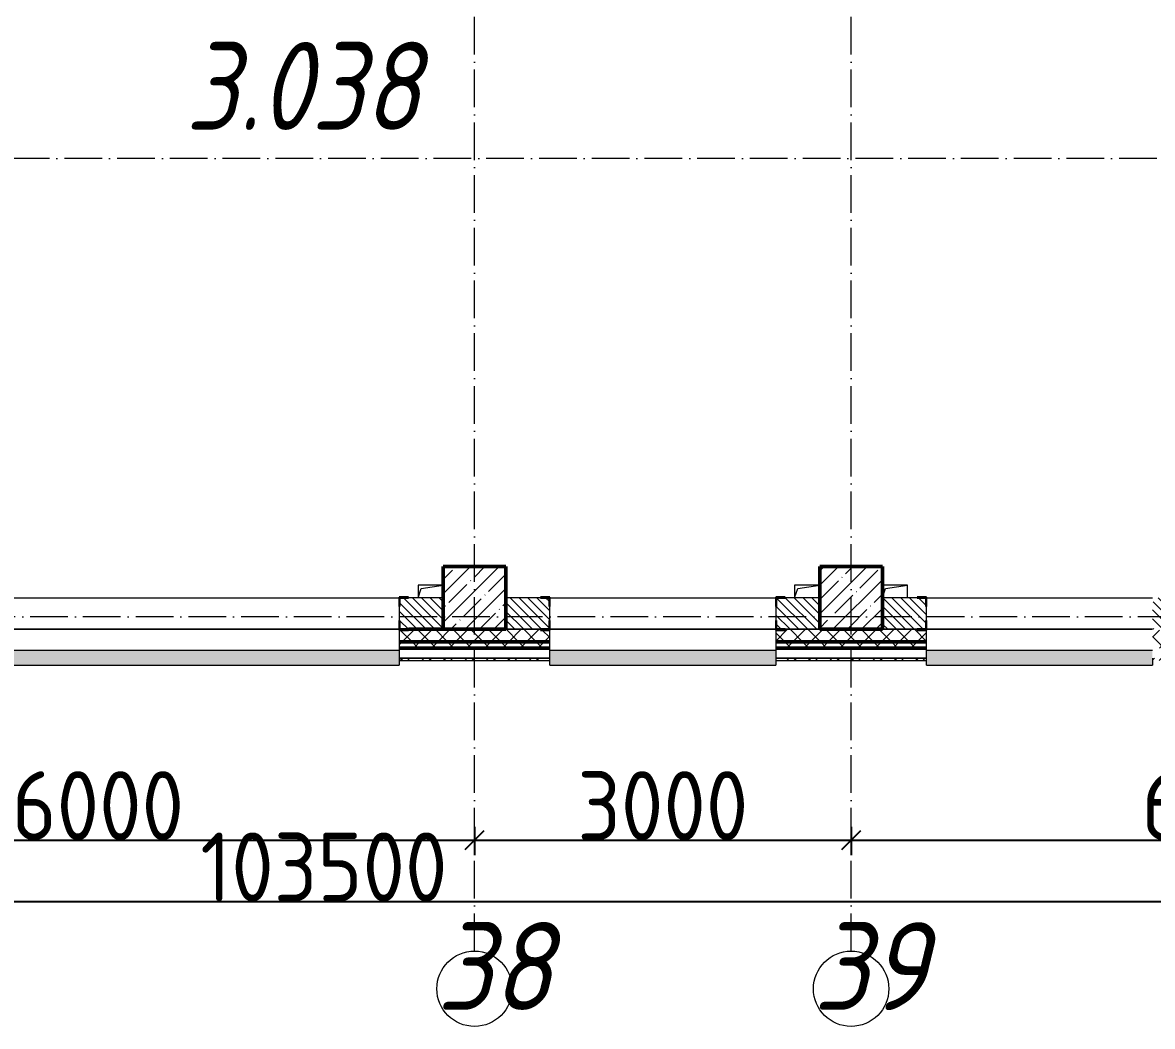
# Model space of a CAD drawing. Header units: millimetres. Extents: x -12989 to 629078, y -109036 to 555275.
# Drawn here: x 570510 to 579510, y -95598 to -87602 of the extents above; entities that cross this region are included whole.
import ezdxf

# ---------------------------------------------------------------- set-up
doc = ezdxf.new("R2010")
doc.units = ezdxf.units.MM
doc.linetypes.add('50_200_ШТРИХ_1Т_ш5_п1_п1_', pattern=[700, 500, -100, 0, -100])
for name, color, linetype, lineweight in [('A-____-____-DIMS', 7, 'Continuous', 9), ('A-GENM-____-MCUT', 7, 'Continuous', 25), ('A-GENM-____-OTLN', 7, 'Continuous', 9), ('A-GENM-____-OTLN-1', 7, 'Continuous', 25), ('A-GLAZ-____-OTLN', 7, 'Continuous', 9), ('A-WALL-____-MCUT-2', 7, 'Continuous', 50), ('A-WALL-____-MCUT-3', 7, 'Continuous', 9), ('A-WALL-____-OTLN', 7, 'Continuous', 9), ('A-WALL-____-PATT-1', 7, 'Continuous', 9), ('A-WALL-FNSH-MCUT-1', 7, 'Continuous', 9), ('S-COLS-____-MCUT', 7, 'Continuous', 50), ('S-COLS-____-OTLN', 7, 'Continuous', 9), ('S-GRID-____-IDEN', 7, 'Continuous', 9), ('S-GRID-____-OTLN-1', 7, '50_200_ШТРИХ_1Т_ш5_п1_п1_', 9), ('Марки помещений', 7, 'Continuous', 9)]:
    doc.layers.add(name, color=color, linetype=linetype, lineweight=lineweight)
doc.layers.add('A-GLAZ-____-OTLN-1', color=7, linetype='Continuous', lineweight=9, true_color=0xc0c0c0)
doc.styles.add('ISOCPEUR_I', font='isocpeui.ttf', dxfattribs={"width": 0.9, "height": 2.5})
doc.styles.add('ISOCPEUR_I_2', font='isocpeui.ttf', dxfattribs={"width": 0.85, "height": 2.3})
doc.styles.add('ISOCPEUR_I_9', font='isocpeui.ttf', dxfattribs={"width": 0.9, "height": 250})
doc.styles.add('СПДС', font='isocpeur.ttf', dxfattribs={"width": 0.9})
doc.dimstyles.new('ISO-2_5_0_9К_БОЛЬШОЙ_ОСИ', dxfattribs={"dimscale": 304.8, "dimtxt": 248.995294, "dimasz": 0.492126, "dimexe": 0.393701, "dimexo": 0, "dimgap": 0, "dimtad": 1, "dimdec": 0, "dimzin": 0, "dimdsep": 46, "dimtxsty": 'ISOCPEUR_I_9', "dimblk1": 'OBLIQUE', "dimblk2": 'OBLIQUE', "dimsah": 1, "dimcen": 0.09, "dimdle": 0.393701, "dimazin": 0, "dimtfac": 1, "dimtdec": 4, "dimtix": 1, "dimtmove": 0, "dimatfit": 3, "dimfxl": 1, "dimtvp": 1, "dimtolj": 1, "dimtzin": 0, "dimarcsym": 2})
pattern_1 = [(45, (523510.01, -90515.61), (-70.71068, 70.71068), []), (135, (523510.01, -90515.61), (-70.71068, -70.71068), [])]
pattern_2 = [(135, (523510.01, -90515.614), (-35.35534, -35.35534), [])]

# ---------------------------------------------------------------- blocks, each defined once
blk = doc.blocks.new('BSC_Колонна _Прямоугольная - 500х500-V64-АР1_План отверстий 3 этажа в осях 1-64_А-ГГ')
at = {"layer": 'S-COLS-____-OTLN'}
h = blk.add_hatch(dxfattribs=at)
h.set_pattern_fill('FP_101', color=256, style=0, pattern_type=2)
h.set_pattern_definition([(45, (-50600, 1668.96), (-114.04925, 114.04925), []), (45, (-50485.95, 1668.96), (-114.04925, 114.04925), [201.613, -40.323, 3.353, -36.97])])
h.paths.add_polyline_path([(-250, -250), (250, -250), (250, 250), (-250, 250)], flags=0)
at = {"layer": 'S-COLS-____-MCUT'}
for p, q in [((250, 250), (-250, 250)), ((-250, 250), (-250, -250)), ((250, -250), (250, 250)), ((-250, -250), (250, -250))]:
    blk.add_line(p, q, dxfattribs=at)
blk = doc.blocks.new('BSC_Колонна _Прямоугольная - 500х500-V66-АР1_План отверстий 3 этажа в осях 1-64_А-ГГ')
at = {"layer": 'S-COLS-____-OTLN'}
h = blk.add_hatch(dxfattribs=at)
h.set_pattern_fill('FP_103', color=256, style=0, pattern_type=2)
h.set_pattern_definition([(45, (-53600, 1668.96), (-114.04925, 114.04925), []), (45, (-53485.95, 1668.96), (-114.04925, 114.04925), [201.613, -40.323, 3.353, -36.97])])
h.paths.add_polyline_path([(-250, -250), (250, -250), (250, 250), (-250, 250)], flags=0)
at = {"layer": 'S-COLS-____-MCUT'}
for p, q in [((250, 250), (-250, 250)), ((-250, 250), (-250, -250)), ((250, -250), (250, 250)), ((-250, -250), (250, -250))]:
    blk.add_line(p, q, dxfattribs=at)
blk = doc.blocks.new('Фахверк_СКБ_Уголок - 250_2700-27497298-АР1_План отверстий 3 этажа в осях 1-64_А-ГГ')
at = {"layer": 'A-GENM-____-MCUT'}
for p, q in [((200, 181), (125, 181)), ((125, 181), (125, 106)), ((200, 175), (200, 181)), ((125, 106), (131, 106)), ((131, 106), (131, 175)), ((131, 175), (200, 175)), ((131, -6), (125, -6)), ((125, -6), (125, -81)), ((125, -81), (200, -81)), ((131, -75), (131, -6)), ((200, -75), (131, -75)), ((200, -81), (200, -75))]:
    blk.add_line(p, q, dxfattribs=at)
blk = doc.blocks.new('AR_Отверстие прямоугольное _в плите_ - AR_Отверстие прямоугольное _в плите_-V177-АР1_План отверстий 3 этажа в осях 1-64_А-ГГ')
at = {"layer": 'A-GENM-____-OTLN'}
for p, q in [((100, 50), (-100, 50)), ((-100, 50), (-100, -50)), ((-100, -50), (-75, 25)), ((-75, 25), (100, 50))]:
    blk.add_line(p, q, dxfattribs=at)
blk = doc.blocks.new('AR_Отверстие прямоугольное _в плите_ - AR_Отверстие прямоугольное _в плите_-30510712-АР1_План отверстий 3 этажа в осях 1-64_А-ГГ')
at = {"layer": 'A-GENM-____-OTLN'}
for p, q in [((100, 50), (-100, 50)), ((-100, -50), (-75, 25)), ((-75, 25), (100, 50)), ((100, -50), (100, 50))]:
    blk.add_line(p, q, dxfattribs=at)
blk = doc.blocks.new('Отлив_СКБ - Отлив витража_120_НВФ-31885688-АР1_План отверстий 3 этажа в осях 1-64_А-ГГ')
at = {"layer": 'A-GLAZ-____-OTLN-1'}
for points in [[(4275.3, -2), (4800, -2), (4800, 0), (0, 0), (0, -2), (740.4, -2)], [(4275.3, -120), (4800, -120), (4800, -2), (0, -2), (0, -120), (740.4, -120)]]:
    blk.add_hatch(color=256, dxfattribs=at).paths.add_polyline_path(points, flags=0)
at = {"layer": 'A-GLAZ-____-OTLN'}
for p, q in [((0, 0), (4800, 0)), ((4800, -2), (0, -2)), ((0, -120), (0, -83)), ((4800, -83), (4800, -120)), ((0, -120), (4800, -120))]:
    blk.add_line(p, q, dxfattribs=at)
blk = doc.blocks.new('Отлив_СКБ - Отлив витража_120_НВФ-31885687-АР1_План отверстий 3 этажа в осях 1-64_А-ГГ')
at = {"layer": 'A-GLAZ-____-OTLN-1'}
for points in [[(0, 0), (0, -2), (1800, -2), (1800, 0), (534.2, 0)], [(0, -2), (0, -120), (1800, -120), (1800, -2), (534.2, -2)]]:
    blk.add_hatch(color=256, dxfattribs=at).paths.add_polyline_path(points, flags=0)
at = {"layer": 'A-GLAZ-____-OTLN'}
for p, q in [((0, 0), (1800, 0)), ((1800, -2), (0, -2)), ((0, -120), (0, -83)), ((1800, -83), (1800, -120)), ((0, -120), (1800, -120))]:
    blk.add_line(p, q, dxfattribs=at)
blk = doc.blocks.new('Отлив_СКБ - Отлив витража_120_НВФ-V214-АР1_План отверстий 3 этажа в осях 1-64_А-ГГ')
at = {"layer": 'A-GLAZ-____-OTLN-1'}
for points in [[(0, -2), (1800, -2), (1800, 0), (0, 0)], [(730.8, -120), (1800, -120), (1800, -2), (0, -2), (0, -120)]]:
    blk.add_hatch(color=256, dxfattribs=at).paths.add_polyline_path(points, flags=0)
at = {"layer": 'A-GLAZ-____-OTLN'}
for p, q in [((0, 0), (1800, 0)), ((1800, -2), (0, -2)), ((0, -120), (0, -83)), ((1800, -63), (1800, -120)), ((0, -120), (1800, -120))]:
    blk.add_line(p, q, dxfattribs=at)
blk = doc.blocks.new('Ось сетки - Круг_Ø6_00__ISO-2_5_0_9K_-25732049-АР1_План отверстий 3 этажа в осях 1-64_А-ГГ')
at = {"layer": 'S-GRID-____-IDEN'}
blk.add_circle((0, 0), 3, dxfattribs=at)
blk = doc.blocks.new('_Oblique')
at = {"color": 0, "linetype": 'ByBlock', "lineweight": -2}
blk.add_line((-0.5, -0.5), (0.5, 0.5), dxfattribs=at)
blk = doc.blocks.new('*D2920')
at = {"layer": 'A-____-____-DIMS', "color": 0, "lineweight": -2, "transparency": 16777216}
for p, q in [((328370.7, -90355.9), (328370.7, -90582)), ((334370.7, -90355.9), (334370.7, -90582)), ((328250.7, -90462), (334490.7, -90462))]:
    blk.add_line(p, q, dxfattribs=at)
at = {"layer": 'Defpoints', "color": 0, "transparency": 16777216}
for p in [(328370.7, -90355.9), (334370.7, -90355.9), (334370.7, -90462)]:
    blk.add_point(p, dxfattribs=at)
at = {"layer": 'A-____-____-DIMS', "color": 0, "lineweight": -2, "transparency": 16777216, "xscale": 150, "yscale": 150, "zscale": 150, "rotation": 180}
blk.add_blockref('_Oblique', (328370.7, -90462), dxfattribs=at)
at = {"layer": 'A-____-____-DIMS', "color": 0, "lineweight": -2, "transparency": 16777216, "xscale": 150, "yscale": 150, "zscale": 150}
blk.add_blockref('_Oblique', (334370.7, -90462), dxfattribs=at)
at = {"layer": 'A-____-____-DIMS', "color": 0, "transparency": 16777216, "insert": (331370.7, -90187.7), "char_height": 548.64, "attachment_point": 5, "style": 'СПДС'}
blk.add_mtext('\\A1;6000', dxfattribs=at)
blk = doc.blocks.new('*D2921')
at = {"layer": 'A-____-____-DIMS', "color": 0, "lineweight": -2, "transparency": 16777216}
for p, q in [((334370.7, -90355.9), (334370.7, -90582)), ((337370.7, -90355.9), (337370.7, -90582)), ((334250.7, -90462), (337490.7, -90462))]:
    blk.add_line(p, q, dxfattribs=at)
at = {"layer": 'Defpoints', "color": 0, "transparency": 16777216}
for p in [(334370.7, -90355.9), (337370.7, -90355.9), (337370.7, -90462)]:
    blk.add_point(p, dxfattribs=at)
at = {"layer": 'A-____-____-DIMS', "color": 0, "lineweight": -2, "transparency": 16777216, "xscale": 150, "yscale": 150, "zscale": 150, "rotation": 180}
blk.add_blockref('_Oblique', (334370.7, -90462), dxfattribs=at)
at = {"layer": 'A-____-____-DIMS', "color": 0, "lineweight": -2, "transparency": 16777216, "xscale": 150, "yscale": 150, "zscale": 150}
blk.add_blockref('_Oblique', (337370.7, -90462), dxfattribs=at)
at = {"layer": 'A-____-____-DIMS', "color": 0, "transparency": 16777216, "insert": (335870.7, -90187.7), "char_height": 548.64, "attachment_point": 5, "style": 'СПДС'}
blk.add_mtext('\\A1;3000', dxfattribs=at)
blk = doc.blocks.new('*D2922')
at = {"layer": 'A-____-____-DIMS', "color": 0, "lineweight": -2, "transparency": 16777216}
for p, q in [((337370.7, -90355.9), (337370.7, -90582)), ((343370.7, -90355.9), (343370.7, -90582)), ((337250.7, -90462), (343490.7, -90462))]:
    blk.add_line(p, q, dxfattribs=at)
at = {"layer": 'Defpoints', "color": 0, "transparency": 16777216}
for p in [(337370.7, -90355.9), (343370.7, -90355.9), (343370.7, -90462)]:
    blk.add_point(p, dxfattribs=at)
at = {"layer": 'A-____-____-DIMS', "color": 0, "lineweight": -2, "transparency": 16777216, "xscale": 150, "yscale": 150, "zscale": 150, "rotation": 180}
blk.add_blockref('_Oblique', (337370.7, -90462), dxfattribs=at)
at = {"layer": 'A-____-____-DIMS', "color": 0, "lineweight": -2, "transparency": 16777216, "xscale": 150, "yscale": 150, "zscale": 150}
blk.add_blockref('_Oblique', (343370.7, -90462), dxfattribs=at)
at = {"layer": 'A-____-____-DIMS', "color": 0, "transparency": 16777216, "insert": (340370.7, -90187.7), "char_height": 548.64, "attachment_point": 5, "style": 'СПДС'}
blk.add_mtext('\\A1;6000', dxfattribs=at)
blk = doc.blocks.new('*D2935')
at = {"layer": 'A-____-____-DIMS', "color": 0, "lineweight": -2, "transparency": 16777216}
for p, q in [((281420.7, -90844.1), (281420.7, -91070.2)), ((384920.7, -90844.1), (384920.7, -91070.2)), ((281300.7, -90950.2), (385040.7, -90950.2))]:
    blk.add_line(p, q, dxfattribs=at)
at = {"layer": 'Defpoints', "color": 0, "transparency": 16777216}
for p in [(281420.7, -90844.1), (384920.7, -90844.1), (384920.7, -90950.2)]:
    blk.add_point(p, dxfattribs=at)
at = {"layer": 'A-____-____-DIMS', "color": 0, "lineweight": -2, "transparency": 16777216, "xscale": 150, "yscale": 150, "zscale": 150, "rotation": 180}
blk.add_blockref('_Oblique', (281420.7, -90950.2), dxfattribs=at)
at = {"layer": 'A-____-____-DIMS', "color": 0, "lineweight": -2, "transparency": 16777216, "xscale": 150, "yscale": 150, "zscale": 150}
blk.add_blockref('_Oblique', (384920.7, -90950.2), dxfattribs=at)
at = {"layer": 'A-____-____-DIMS', "color": 0, "transparency": 16777216, "insert": (333170.7, -90675.9), "char_height": 548.64, "attachment_point": 5, "style": 'СПДС'}
blk.add_mtext('\\A1;103500', dxfattribs=at)
blk = doc.blocks.new('3эт')
at = {"layer": 'S-GRID-____-OTLN-1', "color": 251, "ltscale": 0.6, "true_color": 0x636466}
for p, q in [((334370.7, -91346.1), (334370.7, -76712.9)), ((337370.7, -91346.1), (337370.7, -76712.9)), ((387697.2, -85032.4), (279101.9, -85032.4)), ((387845.1, -88682.4), (279101.9, -88682.4))]:
    blk.add_line(p, q, dxfattribs=at)
at = {"layer": 'S-GRID-____-IDEN', "char_height": 700, "width": 404.05, "attachment_point": 1, "style": 'ISOCPEUR_I'}
for s, insert in [('38', (334068.6, -91116.3)), ('39', (337068.6, -91116.3))]:
    blk.add_mtext(s, dxfattribs=dict(at, insert=insert))
at = {"layer": 'A-____-____-DIMS'}
for base, p1, p2, override, picture, middle in [((334370.7, -90462), (328370.7, -90355.9), (334370.7, -90355.9), {"dimtxt": 1.8, "dimpost": '<>', "dimtxsty": 'СПДС', "dimfxl": 6000}, '*D2920', (331370.7, -90187.7)), ((337370.7, -90462), (334370.7, -90355.9), (337370.7, -90355.9), {"dimtxt": 1.8, "dimpost": '<>', "dimtxsty": 'СПДС', "dimfxl": 3000}, '*D2921', (335870.7, -90187.7)), ((343370.7, -90462), (337370.7, -90355.9), (343370.7, -90355.9), {"dimtxt": 1.8, "dimpost": '<>', "dimtxsty": 'СПДС', "dimfxl": 6000}, '*D2922', (340370.7, -90187.7)), ((384920.7, -90950.2), (281420.7, -90844.1), (384920.7, -90844.1), {"dimtxt": 1.8, "dimpost": '<>', "dimtxsty": 'СПДС', "dimfxl": 103500}, '*D2935', (333170.7, -90675.9))]:
    dim = blk.add_linear_dim(base=base, p1=p1, p2=p2, dimstyle='ISO-2_5_0_9К_БОЛЬШОЙ_ОСИ', override=override, dxfattribs=at)
    dim.commit()
    dim.dimension.update_dxf_attribs({"geometry": picture, "text_midpoint": middle})

msp = doc.modelspace()

# ---------------------------------------------------------------- hatches: boundary and pattern name
at = {"layer": 'A-WALL-____-PATT-1'}
h = msp.add_hatch(dxfattribs=at)
h.set_pattern_fill('FP_6', color=256, style=0, pattern_type=2)
h.set_pattern_definition(pattern_2)
h.paths.add_polyline_path([(573516.0077, -92434.5723), (573860.0077, -92434.5723), (573860.0077, -92184.5723), (573516.0077, -92184.5723), (573516.0077, -92253.5723), (573510.0077, -92253.5723), (573510.0077, -92365.5723), (573516.0077, -92365.5723), (573516.0077, -92430.2866)], flags=0)
h.paths.add_polyline_path([(568566.6701, -92434.5723), (568704.0077, -92434.5723), (568704.0077, -92365.5723), (568710.0077, -92365.5723), (568710.0077, -92253.5723), (568704.0077, -92253.5723), (568704.0077, -92184.5723), (568360.0077, -92184.5723), (568360.0077, -92434.5723)], flags=0)
h = msp.add_hatch(dxfattribs=at)
h.set_pattern_fill('FP_6', color=256, style=0, pattern_type=2)
h.set_pattern_definition(pattern_2)
h.paths.add_polyline_path([(576520.2594, -92434.5723), (576860.0077, -92434.5723), (576860.0077, -92184.5723), (576516.0077, -92184.5723), (576516.0077, -92253.5723), (576510.0077, -92253.5723), (576510.0077, -92365.5723), (576516.0077, -92365.5723), (576516.0077, -92434.5723)], flags=0)
h.paths.add_polyline_path([(574635.0077, -92434.5723), (574704.0077, -92434.5723), (574704.0077, -92365.5723), (574710.0077, -92365.5723), (574710.0077, -92253.5723), (574704.0077, -92253.5723), (574704.0077, -92184.5723), (574360.0077, -92184.5723), (574360.0077, -92434.5723)], flags=0)
h = msp.add_hatch(dxfattribs=at)
h.set_pattern_fill('FP_6', color=256, style=0, pattern_type=2)
h.set_pattern_definition(pattern_2)
h.paths.add_polyline_path([(582516.0077, -92434.5723), (582860.0077, -92434.5723), (582860.0077, -92184.5723), (582516.0077, -92184.5723), (582516.0077, -92253.5723), (582510.0077, -92253.5723), (582510.0077, -92365.5723), (582516.0077, -92365.5723), (582516.0077, -92430.2866)], flags=0)
h.paths.add_polyline_path([(580635.0077, -92434.5723), (580704.0077, -92434.5723), (580704.0077, -92365.5723), (580710.0077, -92365.5723), (580710.0077, -92253.5723), (580704.0077, -92253.5723), (580704.0077, -92184.5723), (579516.0077, -92184.5723), (579516.0077, -92253.5723), (579510.0077, -92253.5723), (579510.0077, -92365.5723), (579516.0077, -92365.5723), (579516.0077, -92434.5723), (580055.188, -92434.5723)], flags=0)
h.paths.add_polyline_path([(577635.0077, -92434.5723), (577704.0077, -92434.5723), (577704.0077, -92365.5723), (577710.0077, -92365.5723), (577710.0077, -92253.5723), (577704.0077, -92253.5723), (577704.0077, -92184.5723), (577360.0077, -92184.5723), (577360.0077, -92434.5723), (577403.9915, -92434.5723)], flags=0)
h = msp.add_hatch(dxfattribs=at)
h.set_pattern_fill('FP_1', color=256, style=0, pattern_type=2)
h.set_pattern_definition(pattern_1)
h.paths.add_polyline_path([(624260.0077, -92534.5723), (624760.0077, -92534.5723), (624760.0077, -92434.5723), (615735.0077, -92434.5723), (615735.0077, -92440.5723), (615660.0077, -92440.5723), (615660.0077, -92534.5723), (624241.7952, -92534.5723)], flags=0)
h.paths.add_polyline_path([(612753.2773, -92534.5723), (613860.0077, -92534.5723), (613860.0077, -92440.5723), (613785.0077, -92440.5723), (613785.0077, -92434.5723), (605910.0077, -92434.5723), (605910.0077, -92534.5723), (612510.0077, -92534.5723)], flags=0)
h.paths.add_polyline_path([(604910.0077, -92534.5723), (604910.0077, -92434.5723), (603785.0077, -92434.5723), (603785.0077, -92440.5723), (603710.0077, -92440.5723), (603710.0077, -92534.5723), (604799.688, -92534.5723)], flags=0)
h.paths.add_polyline_path([(601910.0077, -92534.5723), (601910.0077, -92440.5723), (601835.0077, -92440.5723), (601835.0077, -92434.5723), (600785.0077, -92434.5723), (600785.0077, -92440.5723), (600710.0077, -92440.5723), (600710.0077, -92534.5723), (601264.7594, -92534.5723)], flags=0)
h.paths.add_polyline_path([(598910.0077, -92534.5723), (598910.0077, -92434.5723), (597785.0077, -92434.5723), (597785.0077, -92440.5723), (597710.0077, -92440.5723), (597710.0077, -92534.5723), (597785.0077, -92534.5723)], flags=0)
h.paths.add_polyline_path([(594510.0077, -92534.5723), (595910.0077, -92534.5723), (595910.0077, -92434.5723), (594585.0077, -92434.5723), (594585.0077, -92440.5723), (594510.0077, -92440.5723)], flags=0)
h.paths.add_polyline_path([(592427.438, -92534.5723), (592710.0077, -92534.5723), (592710.0077, -92440.5723), (592635.0077, -92440.5723), (592635.0077, -92434.5723), (591585.0077, -92434.5723), (591585.0077, -92440.5723), (591510.0077, -92440.5723), (591510.0077, -92534.5723), (591543.7058, -92534.5723)], flags=0)
h.paths.add_polyline_path([(589710.0077, -92534.5723), (589710.0077, -92434.5723), (588585.0077, -92434.5723), (588585.0077, -92440.5723), (588510.0077, -92440.5723), (588510.0077, -92534.5723), (588585.0077, -92534.5723)], flags=0)
h.paths.add_polyline_path([(586360.0077, -92534.5723), (586710.0077, -92534.5723), (586710.0077, -92440.5723), (586635.0077, -92440.5723), (586635.0077, -92434.5723), (585585.0077, -92434.5723), (585585.0077, -92440.5723), (585510.0077, -92440.5723), (585510.0077, -92534.5723), (586241.313, -92534.5723)], flags=0)
h.paths.add_polyline_path([(583710.0077, -92534.5723), (583710.0077, -92440.5723), (583635.0077, -92440.5723), (583635.0077, -92434.5723), (582585.0077, -92434.5723), (582585.0077, -92440.5723), (582510.0077, -92440.5723), (582510.0077, -92534.5723), (583590.1165, -92534.5723)], flags=0)
h.paths.add_polyline_path([(580710.0077, -92534.5723), (580710.0077, -92440.5723), (580635.0077, -92440.5723), (580635.0077, -92434.5723), (579585.0077, -92434.5723), (579585.0077, -92440.5723), (579510.0077, -92440.5723), (579510.0077, -92534.5723), (580055.188, -92534.5723)], flags=0)
h.paths.add_polyline_path([(576520.2594, -92534.5723), (577710.0077, -92534.5723), (577710.0077, -92440.5723), (577635.0077, -92440.5723), (577635.0077, -92434.5723), (576585.0077, -92434.5723), (576585.0077, -92440.5723), (576510.0077, -92440.5723), (576510.0077, -92534.5723), (576516.0077, -92534.5723)], flags=0)
h.paths.add_polyline_path([(573510.0077, -92534.5723), (574710.0077, -92534.5723), (574710.0077, -92440.5723), (574635.0077, -92440.5723), (574635.0077, -92434.5723), (573585.0077, -92434.5723), (573585.0077, -92440.5723), (573510.0077, -92440.5723)], flags=0)
h.paths.add_polyline_path([(568566.6701, -92534.5723), (568710.0077, -92534.5723), (568710.0077, -92440.5723), (568635.0077, -92440.5723), (568635.0077, -92434.5723), (567585.0077, -92434.5723), (567585.0077, -92440.5723), (567510.0077, -92440.5723), (567510.0077, -92534.5723), (568360.0077, -92534.5723)], flags=0)
h.paths.add_polyline_path([(565710.0077, -92534.5723), (565710.0077, -92440.5723), (565635.0077, -92440.5723), (565635.0077, -92434.5723), (564585.0077, -92434.5723), (564585.0077, -92440.5723), (564510.0077, -92440.5723), (564510.0077, -92534.5723), (565704.0077, -92534.5723)], flags=0)
h.paths.add_polyline_path([(562380.5451, -92534.5723), (562710.0077, -92534.5723), (562710.0077, -92440.5723), (562635.0077, -92439.9295), (562635.0077, -92434.5723), (561310.0077, -92434.5723), (561310.0077, -92534.5723)], flags=0)
h.paths.add_polyline_path([(558845.6165, -92534.5723), (559510.0077, -92534.5723), (559510.0077, -92440.5723), (559435.0077, -92440.5723), (559435.0077, -92434.5723), (558310.0077, -92434.5723), (558310.0077, -92534.5723)], flags=0)
h.paths.add_polyline_path([(556510.0077, -92534.5723), (556510.0077, -92440.5723), (556435.0077, -92440.5723), (556435.0077, -92434.5723), (555385.0077, -92434.5723), (555385.0077, -92440.5723), (555310.0077, -92440.5723), (555310.6879, -92534.5723), (556504.0077, -92534.5723)], flags=0)
h.paths.add_polyline_path([(553510.0077, -92534.5723), (553510.0077, -92440.5723), (553435.0077, -92440.5723), (553435.0077, -92434.5723), (552310.0077, -92434.5723), (552310.0077, -92534.5723), (552659.4915, -92534.5723)], flags=0)
h.paths.add_polyline_path([(550510.0077, -92534.5723), (550510.0077, -92440.5723), (550435.0077, -92440.5723), (550435.0077, -92434.5723), (549310.0077, -92434.5723), (549310.0077, -92534.5723), (550008.2951, -92534.5723)], flags=0)
h.paths.add_polyline_path([(547510.0077, -92534.5723), (547510.0077, -92440.5723), (547435.0077, -92440.5723), (547435.0077, -92434.5723), (546385.0077, -92434.5723), (546385.0077, -92440.5723), (546310.0077, -92440.5723), (546310.0077, -92534.5723), (546473.3665, -92534.5723)], flags=0)
h.paths.add_polyline_path([(537636.0451, -92534.5723), (538510.0077, -92534.5723), (538510.0077, -92440.5723), (538435.0077, -92440.5723), (538435.0077, -92434.5723), (537385.0077, -92434.5723), (537385.0077, -92440.5723), (537310.0077, -92440.5723), (537310.0077, -92534.5723)], flags=0)
h.paths.add_polyline_path([(535868.5808, -92534.5723), (536310.0077, -92534.5723), (536310.0077, -92440.5723), (536235.0077, -92440.5723), (536235.0077, -92434.5723), (530985.0077, -92434.5723), (530985.0077, -92440.5723), (530910.0077, -92440.5723), (530910.0077, -92534.5723), (534410.0077, -92534.5723)], flags=0)
h.paths.add_polyline_path([(528798.7236, -92534.5723), (529910.0077, -92534.5723), (529910.0077, -92440.5723), (529835.0077, -92440.5723), (529835.0077, -92434.5723), (521060.0077, -92434.5723), (521060.0077, -92534.5723), (527031.2593, -92534.5723)], flags=0)
h = msp.add_hatch(dxfattribs=at)
h.set_pattern_fill('FP_1', color=256, style=0, pattern_type=2)
h.set_pattern_definition(pattern_1)
h.paths.add_polyline_path([(624760.0077, -92584.5723), (624860.0077, -92584.5723), (624860.0077, -92534.5723), (615660.0077, -92534.5723), (615660.0077, -92584.5723), (624241.7952, -92584.5723)], flags=0)
h.paths.add_polyline_path([(612753.2773, -92584.5723), (613860.0077, -92584.5723), (613860.0077, -92534.5723), (605910.0077, -92534.5723), (605910.0077, -92584.5723), (611869.5451, -92584.5723)], flags=0)
h.paths.add_polyline_path([(604799.688, -92584.5723), (604910.0077, -92584.5723), (604910.0077, -92534.5723), (603710.0077, -92534.5723), (603710.0077, -92584.5723), (603915.9558, -92584.5723)], flags=0)
h.paths.add_polyline_path([(600710.0077, -92584.5723), (601910.0077, -92584.5723), (601910.0077, -92534.5723), (600710.0077, -92534.5723)], flags=0)
h.paths.add_polyline_path([(597729.8308, -92584.5723), (598910.0077, -92584.5723), (598910.0077, -92534.5723), (597710.0077, -92534.5723), (597710.0077, -92584.5723)], flags=0)
h.paths.add_polyline_path([(595910.0077, -92584.5723), (595910.0077, -92534.5723), (594510.0077, -92534.5723), (594510.0077, -92584.5723), (595078.6344, -92584.5723)], flags=0)
h.paths.add_polyline_path([(592710.0077, -92584.5723), (592710.0077, -92534.5723), (591510.0077, -92534.5723), (591510.0077, -92584.5723), (592427.438, -92584.5723)], flags=0)
h.paths.add_polyline_path([(589710.0077, -92584.5723), (589710.0077, -92534.5723), (588510.0077, -92534.5723), (588510.0077, -92584.5723)], flags=0)
h.paths.add_polyline_path([(586710.0077, -92584.5723), (586710.0077, -92534.5723), (585510.0077, -92534.5723), (585510.0077, -92584.5723), (586241.313, -92584.5723)], flags=0)
h.paths.add_polyline_path([(582510.0077, -92584.5723), (583710.0077, -92584.5723), (583710.0077, -92534.5723), (582510.0077, -92534.5723)], flags=0)
h.paths.add_polyline_path([(579510.0077, -92584.5723), (580710.0077, -92584.5723), (580710.0077, -92534.5723), (579510.0077, -92534.5723)], flags=0)
h.paths.add_polyline_path([(576520.2594, -92584.5723), (577710.0077, -92584.5723), (577710.0077, -92534.5723), (576510.0077, -92534.5723), (576510.0077, -92584.5723)], flags=0)
h.paths.add_polyline_path([(574710.0077, -92584.5723), (574710.0077, -92534.5723), (573510.0077, -92534.5723), (573510.0077, -92584.5723), (573869.063, -92584.5723)], flags=0)
h.paths.add_polyline_path([(568566.6701, -92584.5723), (568710.0077, -92584.5723), (568710.0077, -92534.5723), (567510.0077, -92534.5723), (567510.0077, -92584.5723), (567682.938, -92584.5723)], flags=0)
h.paths.add_polyline_path([(565710.0077, -92584.5723), (565710.0077, -92534.5723), (564510.0077, -92534.5723), (564510.0077, -92584.5723), (565031.7415, -92584.5723)], flags=0)
h.paths.add_polyline_path([(562380.5451, -92584.5723), (562710.0077, -92584.5723), (562710.0077, -92534.5723), (561310.0077, -92534.5723), (561310.0077, -92584.5723)], flags=0)
h.paths.add_polyline_path([(559510.0077, -92584.5723), (559510.0077, -92534.5723), (558310.0077, -92534.5723), (558310.0077, -92584.5723), (558845.6165, -92584.5723)], flags=0)
h.paths.add_polyline_path([(556510.0077, -92584.5723), (556510.0077, -92534.5723), (555310.0077, -92534.5723), (555310.6879, -92584.5723)], flags=0)
h.paths.add_polyline_path([(553510.0077, -92584.5723), (553510.0077, -92534.5723), (552310.0077, -92534.5723), (552310.0077, -92584.5723), (552659.4915, -92584.5723)], flags=0)
h.paths.add_polyline_path([(550510.0077, -92584.5723), (550510.0077, -92534.5723), (549310.0077, -92534.5723), (549310.0077, -92584.5723), (550008.2951, -92584.5723)], flags=0)
h.paths.add_polyline_path([(546473.3665, -92584.5723), (547510.0077, -92584.5723), (547510.0077, -92534.5723), (546310.0077, -92534.5723), (546310.0077, -92584.5723)], flags=0)
h.paths.add_polyline_path([(537310.0077, -92584.5723), (538510.0077, -92584.5723), (538510.0077, -92534.5723), (537310.0077, -92534.5723)], flags=0)
h.paths.add_polyline_path([(536310.0077, -92584.5723), (536310.0077, -92534.5723), (530910.0077, -92534.5723), (530910.0077, -92584.5723), (535868.5808, -92584.5723)], flags=0)
h.paths.add_polyline_path([(529682.4558, -92584.5723), (529910.0077, -92584.5723), (529910.0077, -92534.5723), (520960.0077, -92534.5723), (520960.0077, -92584.5723), (528798.7236, -92584.5723)], flags=0)
h = msp.add_hatch(dxfattribs=at)
h.set_pattern_fill('FP_3', color=256, style=0, pattern_type=2)
h.set_pattern_definition([(45, (523510.01, -90515.61), (-85.53659, 85.53659), []), (45, (523567.03, -90515.61), (-85.53659, 85.53659), [])])
h.paths.add_polyline_path([(595078.6344, -92684.5723), (595375.0077, -92684.5723), (595375.0077, -92664.5723), (594511.0077, -92664.5723), (594511.0077, -92684.5723)], flags=0)
h.paths.add_polyline_path([(592710.0077, -92684.5723), (592710.0077, -92664.5723), (591510.0077, -92664.5723), (591510.0077, -92684.5723), (592427.438, -92684.5723)], flags=0)
h.paths.add_polyline_path([(589710.0077, -92684.5723), (589710.0077, -92664.5723), (588510.0077, -92664.5723), (588510.0077, -92684.5723)], flags=0)
h.paths.add_polyline_path([(586241.313, -92684.5723), (586710.0077, -92684.5723), (586710.0077, -92664.5723), (585511.0077, -92664.5723), (585511.0077, -92684.5723)], flags=0)
h.paths.add_polyline_path([(582510.0077, -92684.5723), (583710.0077, -92684.5723), (583710.0077, -92664.5723), (582510.0077, -92664.5723)], flags=0)
h.paths.add_polyline_path([(580055.188, -92684.5723), (580710.0077, -92684.5723), (580710.0077, -92664.5723), (579511.0077, -92664.5723), (579511.0077, -92684.5723)], flags=0)
h.paths.add_polyline_path([(577710.0077, -92684.5723), (577710.0077, -92664.5723), (576510.0077, -92664.5723), (576510.0077, -92684.5723), (577403.9915, -92684.5723)], flags=0)
h.paths.add_polyline_path([(574710.0077, -92684.5723), (574710.0077, -92664.5723), (573510.0077, -92664.5723), (573510.0077, -92684.5723), (573869.063, -92684.5723)], flags=0)
h.paths.add_polyline_path([(568566.6701, -92684.5723), (568710.0077, -92684.5723), (568710.0077, -92664.5723), (567510.0077, -92664.5723), (567510.0077, -92684.5723), (567682.938, -92684.5723)], flags=0)
h.paths.add_polyline_path([(564510.0077, -92684.5723), (565710.0077, -92684.5723), (565710.0077, -92664.5723), (564510.0077, -92664.5723)], flags=0)
h.paths.add_polyline_path([(561845.0077, -92684.5723), (562710.0077, -92684.5723), (562710.0077, -92664.5723), (561845.0077, -92664.5723)], flags=0)

# ---------------------------------------------------------------- linework, layer by layer
at = {"layer": 'A-WALL-____-MCUT-2'}
for p, q in [((573860.0077, -92434.5723), (573585.0077, -92434.5723)), ((573585.0077, -92434.5723), (573860.0077, -92434.5723)), ((573510.0077, -92534.5723), (574710.0077, -92534.5723)), ((573510.0077, -92584.5723), (574710.0077, -92584.5723)), ((576510.0077, -92534.5723), (577710.0077, -92534.5723)), ((576510.0077, -92584.5723), (577710.0077, -92584.5723))]:
    msp.add_line(p, q, dxfattribs=at)
at = {"layer": 'A-WALL-____-MCUT-3'}
for p, q in [((573860.0077, -92184.5723), (573585.0077, -92184.5723)), ((574635.0077, -92184.5723), (574360.0077, -92184.5723)), ((576860.0077, -92184.5723), (576585.0077, -92184.5723)), ((577635.0077, -92184.5723), (577360.0077, -92184.5723)), ((573510.0077, -92253.5723), (573510.0077, -92365.5723)), ((574710.0077, -92365.5723), (574710.0077, -92253.5723)), ((576510.0077, -92253.5723), (576510.0077, -92365.5723)), ((577710.0077, -92365.5723), (577710.0077, -92253.5723)), ((573510.0077, -92440.5723), (573510.0077, -92664.5723)), ((574635.0077, -92434.5723), (574360.0077, -92434.5723)), ((574360.0077, -92434.5723), (574635.0077, -92434.5723)), ((574710.0077, -92664.5723), (574710.0077, -92440.5723)), ((576510.0077, -92440.5723), (576510.0077, -92664.5723)), ((576860.0077, -92434.5723), (576585.0077, -92434.5723)), ((576585.0077, -92434.5723), (576860.0077, -92434.5723)), ((577635.0077, -92434.5723), (577360.0077, -92434.5723)), ((577360.0077, -92434.5723), (577635.0077, -92434.5723)), ((577710.0077, -92664.5723), (577710.0077, -92440.5723)), ((573510.0077, -92664.5723), (574710.0077, -92664.5723)), ((576510.0077, -92664.5723), (577710.0077, -92664.5723))]:
    msp.add_line(p, q, dxfattribs=at)
at = {"layer": 'A-WALL-____-OTLN'}
for p, q in [((568710.0077, -92184.5723), (573510.0077, -92184.5723)), ((574710.0077, -92184.5723), (576510.0077, -92184.5723)), ((577710.0077, -92184.5723), (579510.0077, -92184.5723)), ((568710.0077, -92434.5723), (573510.0077, -92434.5723)), ((573510.0077, -92434.5723), (568710.0077, -92434.5723)), ((574710.0077, -92434.5723), (576510.0077, -92434.5723)), ((576510.0077, -92434.5723), (574710.0077, -92434.5723)), ((577710.0077, -92434.5723), (579510.0077, -92434.5723)), ((579510.0077, -92434.5723), (577710.0077, -92434.5723))]:
    msp.add_line(p, q, dxfattribs=at)
at = {"layer": 'A-WALL-FNSH-MCUT-1'}
for p, q in [((574710.0077, -92664.5723), (573510.0077, -92664.5723)), ((573510.0077, -92664.5723), (573510.0077, -92684.5723)), ((573510.0077, -92684.5723), (574710.0077, -92684.5723)), ((574710.0077, -92684.5723), (574710.0077, -92664.5723)), ((577710.0077, -92664.5723), (576510.0077, -92664.5723)), ((576510.0077, -92664.5723), (576510.0077, -92684.5723)), ((576510.0077, -92684.5723), (577710.0077, -92684.5723)), ((577710.0077, -92684.5723), (577710.0077, -92664.5723))]:
    msp.add_line(p, q, dxfattribs=at)

# ---------------------------------------------------------------- block references
msp.add_blockref('3эт', (239739.3002, -3652.1582))
at = {"layer": 'A-GENM-____-OTLN'}
for name, p in [('AR_Отверстие прямоугольное _в плите_ - AR_Отверстие прямоугольное _в плите_-V177-АР1_План отверстий 3 этажа в осях 1-64_А-ГГ', (573760.0077, -92134.5723)), ('AR_Отверстие прямоугольное _в плите_ - AR_Отверстие прямоугольное _в плите_-V177-АР1_План отверстий 3 этажа в осях 1-64_А-ГГ', (576760.0077, -92134.5723)), ('AR_Отверстие прямоугольное _в плите_ - AR_Отверстие прямоугольное _в плите_-30510712-АР1_План отверстий 3 этажа в осях 1-64_А-ГГ', (577460.0077, -92134.5723))]:
    msp.add_blockref(name, p, dxfattribs=at)
at = {"layer": 'A-GENM-____-OTLN-1'}
for p in [(573385.0077, -92359.5723), (576385.0077, -92359.5723)]:
    msp.add_blockref('Фахверк_СКБ_Уголок - 250_2700-27497298-АР1_План отверстий 3 этажа в осях 1-64_А-ГГ', p, dxfattribs=at)
at = {"layer": 'A-GENM-____-OTLN-1', "rotation": 180}
for p in [(574835.0077, -92259.5723), (577835.0077, -92259.5723)]:
    msp.add_blockref('Фахверк_СКБ_Уголок - 250_2700-27497298-АР1_План отверстий 3 этажа в осях 1-64_А-ГГ', p, dxfattribs=at)
at = {"layer": 'A-GLAZ-____-OTLN'}
for name, p in [('Отлив_СКБ - Отлив витража_120_НВФ-31885688-АР1_План отверстий 3 этажа в осях 1-64_А-ГГ', (568710.0077, -92601.5723)), ('Отлив_СКБ - Отлив витража_120_НВФ-31885687-АР1_План отверстий 3 этажа в осях 1-64_А-ГГ', (574710.0077, -92601.5723)), ('Отлив_СКБ - Отлив витража_120_НВФ-V214-АР1_План отверстий 3 этажа в осях 1-64_А-ГГ', (577710.0077, -92601.5723))]:
    msp.add_blockref(name, p, dxfattribs=at)
at = {"layer": 'S-COLS-____-OTLN'}
for name, p in [('BSC_Колонна _Прямоугольная - 500х500-V64-АР1_План отверстий 3 этажа в осях 1-64_А-ГГ', (574110.0077, -92184.5723)), ('BSC_Колонна _Прямоугольная - 500х500-V66-АР1_План отверстий 3 этажа в осях 1-64_А-ГГ', (577110.0077, -92184.5723))]:
    msp.add_blockref(name, p, dxfattribs=at)
at = {"layer": 'S-GRID-____-IDEN', "xscale": 99.99999999999993, "yscale": 99.99999999999993, "zscale": 99.99999999999993}
for p in [(574110.0077, -95298.2206), (577110.0077, -95298.2206)]:
    msp.add_blockref('Ось сетки - Круг_Ø6_00__ISO-2_5_0_9K_-25732049-АР1_План отверстий 3 этажа в осях 1-64_А-ГГ', p, dxfattribs=at)

# ---------------------------------------------------------------- texts
at = {"layer": 'Марки помещений', "insert": (571807.5112, -87756.5926), "char_height": 700, "width": 785.65375, "attachment_point": 1, "style": 'ISOCPEUR_I_2'}
msp.add_mtext('3.038', dxfattribs=at)

doc.saveas('drawing.dxf')
